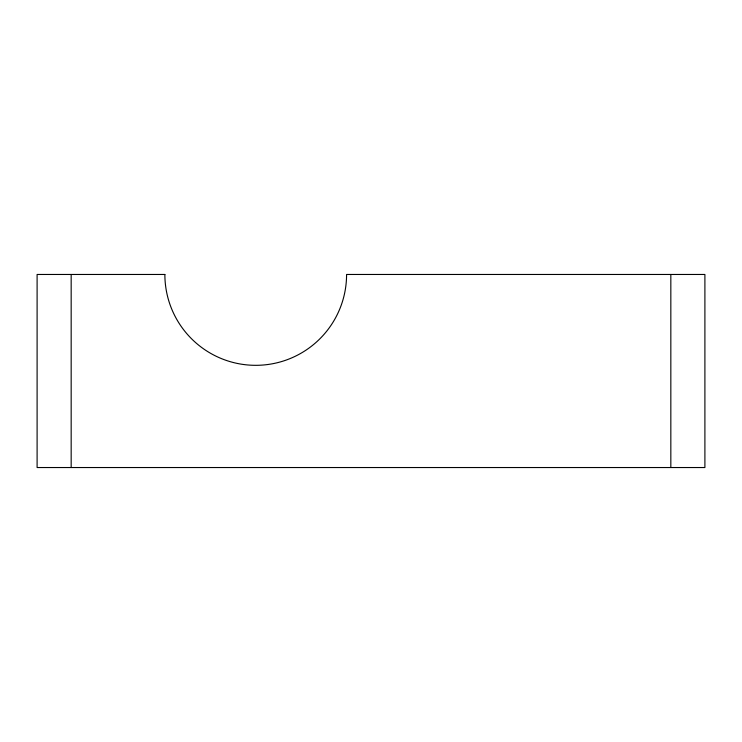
<?xml version="1.0" encoding="UTF-8"?>
<svg xmlns="http://www.w3.org/2000/svg" width="742" height="742" viewBox="0 0 742 742"><rect width="100%" height="100%" fill="white"/><g stroke="black" fill="none" stroke-linecap="round" stroke-linejoin="round"><path stroke-width="1.11" d="M670.833 274.466L670.833 467.534M71.167 274.466L71.167 467.534M164.872 274.466L37.1 274.466L37.1 467.534L704.9 467.534L704.9 274.466L346.579 274.466A90.858 90.858 0 0 1 255.721 365.324A90.858 90.858 0 0 1 164.872 274.466"/></g></svg>
